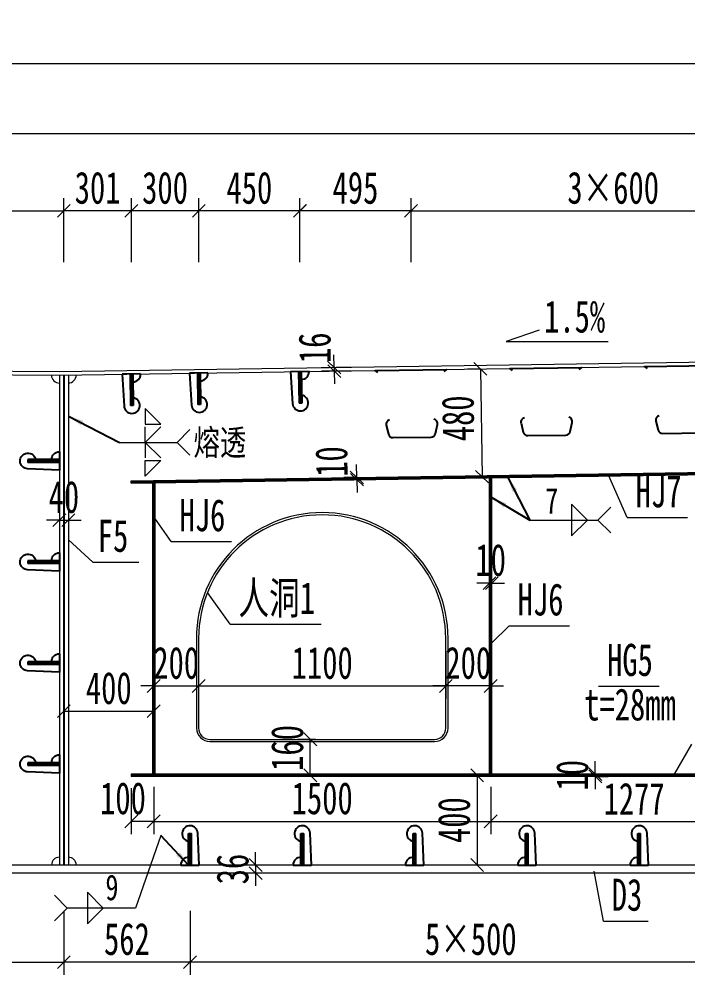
# Model space of a CAD drawing. Header units: millimetres. Extents: x -89049 to 410567, y -307459 to -100425.
# Drawn here: x 179767 to 182742, y -125183 to -120873 of the extents above; entities that cross this region are included whole.
import ezdxf
from ezdxf.enums import TextEntityAlignment as Align

# ---------------------------------------------------------------- set-up
doc = ezdxf.new("R2010")
doc.units = ezdxf.units.MM
doc.layers.get('Defpoints').update_dxf_attribs({"color": 8})
for name, color, linetype, lineweight in [('Dim', 4, 'Continuous', 15), ('文字', 7, 'Continuous', 15), ('细实线', 4, 'Continuous', 15), ('钢板粗线', 1, 'Continuous', 25), ('钢板细线', 6, 'Continuous', 15)]:
    doc.layers.add(name, color=color, linetype=linetype, lineweight=lineweight)
doc.layers.add('Text', color=4, linetype='Continuous')
doc.styles.add('111', font='', dxfattribs={"width": 0.7})
doc.styles.add('BM_Dim', font='', dxfattribs={"width": 0.85})
doc.styles.add('SMEDI', font='', dxfattribs={"width": 0.75})
doc.styles.get("Standard").update_dxf_attribs({"font": ''})
doc.styles.get('111').set_extended_font_data('仿宋_GB2312')
doc.styles.get('BM_Dim').set_extended_font_data('仿宋_GB2312')
doc.styles.get('SMEDI').set_extended_font_data('仿宋_GB2312')
doc.styles.get('Standard').set_extended_font_data('仿宋_GB2312')
doc.dimstyles.new('200', dxfattribs={"dimscale": 0, "dimtxt": 2.5, "dimasz": 1, "dimexe": 1, "dimexo": 1, "dimgap": 0.6, "dimtad": 1, "dimdec": 0, "dimdsep": 46, "dimtxsty": '111', "dimblk": 'OBLIQUE', "dimcen": 0, "dimclrd": 4, "dimclre": 4, "dimclrt": 4, "dimadec": 1, "dimazin": 2, "dimtfac": 1, "dimtdec": 0, "dimtix": 1, "dimtmove": 2, "dimatfit": 3, "dimfxl": 4, "dimfxlon": 1, "dimtolj": 1, "dimlwd": -1, "dimlwe": -1, "dimarcsym": 0})
doc.dimstyles.new('MSteel_1.0_1.0', dxfattribs={"dimtxt": 3, "dimasz": 1.2, "dimexe": 1, "dimexo": 1, "dimgap": 1, "dimtad": 3, "dimtoh": 1, "dimdec": 0, "dimzin": 0, "dimdsep": 46, "dimtxsty": 'Standard', "dimblk": 'ARCHTICK', "dimcen": 0.09, "dimclrd": 3, "dimclre": 3, "dimadec": 0, "dimazin": 0, "dimtfac": 1, "dimtdec": 4, "dimtofl": 0, "dimtmove": 0, "dimatfit": 3, "dimfxl": 1, "dimtolj": 1, "dimtzin": 0, "dimarcsym": 0})

# ---------------------------------------------------------------- blocks, each defined once
blk = doc.blocks.new('_Oblique')
at = {"color": 0, "linetype": 'ByBlock', "lineweight": -2}
blk.add_line((-0.5, -0.5), (0.5, 0.5), dxfattribs=at)
blk = doc.blocks.new('*D1866')
at = {"layer": 'Defpoints', "color": 0, "transparency": 16777216}
for p in [(183910.9, -121382.7), (172775.3, -122377.2), (183910.9, -122383.5)]:
    blk.add_point(p, dxfattribs=at)
at = {"layer": '细实线', "color": 4, "transparency": 16777216}
for p, q in [((172775.3, -121611.3), (172775.3, -121325.6)), ((183910.9, -121611.3), (183910.9, -121325.6)), ((172775.3, -121382.7), (183910.9, -121382.7))]:
    blk.add_line(p, q, dxfattribs=at)
at = {"layer": '细实线', "color": 4, "transparency": 16777216, "xscale": 57.14285714285715, "yscale": 57.14285714285715, "zscale": 57.14285714285715, "rotation": 180}
blk.add_blockref('_Oblique', (172775.3, -121382.7), dxfattribs=at)
at = {"layer": '细实线', "color": 4, "transparency": 16777216, "xscale": 57.14285714285715, "yscale": 57.14285714285715, "zscale": 57.14285714285715}
blk.add_blockref('_Oblique', (183910.9, -121382.7), dxfattribs=at)
at = {"layer": '细实线', "color": 4, "transparency": 16777216, "insert": (178343.1, -121280.5), "char_height": 142.86, "attachment_point": 5, "style": '111'}
blk.add_mtext('\\A1;11136', dxfattribs=at)
blk = doc.blocks.new('*D1867')
at = {"layer": 'Defpoints', "color": 0, "transparency": 16777216}
for p in [(174810.5, -124643.6), (183522.1, -124677), (174810.5, -125369.4)]:
    blk.add_point(p, dxfattribs=at)
at = {"layer": '细实线', "color": 4, "transparency": 16777216}
for p, q in [((174810.5, -125140.8), (174810.5, -125426.5)), ((183522.1, -125140.8), (183522.1, -125426.5)), ((183522.1, -125369.4), (174810.5, -125369.4))]:
    blk.add_line(p, q, dxfattribs=at)
at = {"layer": '细实线', "color": 4, "transparency": 16777216, "xscale": 57.14285714285715, "yscale": 57.14285714285715, "zscale": 57.14285714285715, "rotation": 180}
blk.add_blockref('_Oblique', (174810.5, -125369.4), dxfattribs=at)
at = {"layer": '细实线', "color": 4, "transparency": 16777216, "xscale": 57.14285714285715, "yscale": 57.14285714285715, "zscale": 57.14285714285715}
blk.add_blockref('_Oblique', (183522.1, -125369.4), dxfattribs=at)
at = {"layer": '细实线', "color": 4, "transparency": 16777216, "insert": (179166.3, -125267.2), "char_height": 142.86, "attachment_point": 5, "style": '111'}
blk.add_mtext('\\A1;8712', dxfattribs=at)
blk = doc.blocks.new('*D1877')
at = {"layer": 'Defpoints', "color": 0, "transparency": 16777216}
for p in [(183910.9, -121069.4), (170645.3, -122369.7), (183910.9, -122383.5)]:
    blk.add_point(p, dxfattribs=at)
at = {"layer": '细实线', "color": 4, "transparency": 16777216}
for p, q in [((170645.3, -121298), (170645.3, -121012.3)), ((183910.9, -121298), (183910.9, -121012.3)), ((170645.3, -121069.4), (183910.9, -121069.4))]:
    blk.add_line(p, q, dxfattribs=at)
at = {"layer": '细实线', "color": 4, "transparency": 16777216, "xscale": 57.14285714285715, "yscale": 57.14285714285715, "zscale": 57.14285714285715, "rotation": 180}
blk.add_blockref('_Oblique', (170645.3, -121069.4), dxfattribs=at)
at = {"layer": '细实线', "color": 4, "transparency": 16777216, "xscale": 57.14285714285715, "yscale": 57.14285714285715, "zscale": 57.14285714285715}
blk.add_blockref('_Oblique', (183910.9, -121069.4), dxfattribs=at)
at = {"layer": '细实线', "color": 4, "transparency": 16777216, "insert": (177278.1, -120967.2), "char_height": 142.86, "attachment_point": 5, "style": '111'}
blk.add_mtext('\\A1;13266', dxfattribs=at)
blk = doc.blocks.new('*D1898')
at = {"layer": 'Defpoints', "color": 0, "transparency": 16777216}
for p in [(172810.9, -122411.8), (174707.9, -124615.7), (174826.2, -124643.6), (174866.6, -124643.6), (181939.5, -124643.6)]:
    blk.add_point(p, dxfattribs=at)
at = {"layer": '细实线', "color": 4, "transparency": 16777216}
blk.add_line((174769, -124643.6), (174648.3, -124643.6), dxfattribs=at)
blk.add_arc((174866.6, -124643.6), 161.2, 132.6489, 180, dxfattribs=at)
at = {"layer": '细实线', "color": 4, "transparency": 16777216, "xscale": 57.14285714285715, "yscale": 57.14285714285715, "zscale": 57.14285714285715}
for p, rotation in [((174757.4, -124525), 42.64891912976159), ((174705.5, -124643.6), 270)]:
    blk.add_blockref('_Oblique', p, dxfattribs=dict(at, rotation=rotation))
at = {"layer": '细实线', "color": 4, "transparency": 16777216, "insert": (174568, -124545.7), "char_height": 142.857, "attachment_point": 5, "rotation": 71.8543, "style": '111'}
blk.add_mtext('\\A1;47.4%%d', dxfattribs=at)
blk = doc.blocks.new('12-140加劲 有过焊孔')
at = {"layer": 'Defpoints'}
blk.add_line((0, 0), (0, 140), dxfattribs=at)
at = {"layer": '钢板粗线', "color": 7}
for p, q in [((-6, 0), (-6, 140)), ((-6, 140), (6, 140)), ((6, 0), (6, 140)), ((41, 0), (35, 141.5)), ((-41, 0), (41, 0))]:
    blk.add_line(p, q, dxfattribs=at)
for centre, start, end in [((0, 140), 2.441, 260.1291), ((-6, 0), 90, 180)]:
    blk.add_arc(centre, 35, start, end, dxfattribs=at)
blk = doc.blocks.new('U型肋1')
at = {"layer": 'Defpoints'}
blk.add_line((-160, 0), (160, 0), dxfattribs=at)
at = {"layer": '钢板粗线', "color": 6}
for p, q in [((147.8, -9.7), (160, 0)), ((-147.8, -9.7), (-160, 0))]:
    blk.add_line(p, q, dxfattribs=at)
blk.add_lwpolyline([(-98.8, -220.5, 0.414266), (-113.8, -244.5), (-104.5, -284.5, 0.348876), (-85, -300), (85, -300, 0.348876), (104.5, -284.5), (113.8, -244.5, 0.414091), (98.8, -220.5, 0.414091)], format="xyb", dxfattribs=at)
blk = doc.blocks.new('*D1900')
at = {"layer": 'Defpoints', "color": 0, "transparency": 16777216}
for p in [(183310.9, -121726.8), (183310.9, -122408.5), (181511, -122435.5)]:
    blk.add_point(p, dxfattribs=at)
at = {"layer": '细实线', "color": 4, "transparency": 16777216}
for p, q in [((181511, -121955.3), (181511, -121669.6)), ((183310.9, -121955.3), (183310.9, -121669.6)), ((181511, -121726.8), (183310.9, -121726.8))]:
    blk.add_line(p, q, dxfattribs=at)
at = {"layer": '细实线', "color": 4, "transparency": 16777216, "xscale": 57.14285714285715, "yscale": 57.14285714285715, "zscale": 57.14285714285715, "rotation": 180}
blk.add_blockref('_Oblique', (181511, -121726.8), dxfattribs=at)
at = {"layer": '细实线', "color": 4, "transparency": 16777216, "xscale": 57.14285714285715, "yscale": 57.14285714285715, "zscale": 57.14285714285715}
blk.add_blockref('_Oblique', (183310.9, -121726.8), dxfattribs=at)
at = {"layer": '细实线', "color": 4, "transparency": 16777216, "insert": (182411, -121624.5), "char_height": 142.86, "attachment_point": 5, "style": '111'}
blk.add_mtext('\\A1;3×600', dxfattribs=at)
blk = doc.blocks.new('*D1902')
at = {"layer": 'Defpoints', "color": 0, "transparency": 16777216}
for p in [(180959.3, -124641), (180819.3, -124677), (180959.3, -124677)]:
    blk.add_point(p, dxfattribs=at)
at = {"layer": '细实线', "color": 4, "transparency": 16777216}
for p, q in [((180819.3, -124641), (180819.3, -124583.8)), ((180902.1, -124641), (180762.1, -124641)), ((180819.3, -124641), (180819.3, -124677)), ((180902.1, -124677), (180762.1, -124677)), ((180819.3, -124677), (180819.3, -124734.1))]:
    blk.add_line(p, q, dxfattribs=at)
at = {"layer": '细实线', "color": 4, "transparency": 16777216, "xscale": 57.14285714285715, "yscale": 57.14285714285715, "zscale": 57.14285714285715}
for p, rotation in [((180819.3, -124641), 270), ((180819.3, -124677), 90)]:
    blk.add_blockref('_Oblique', p, dxfattribs=dict(at, rotation=rotation))
at = {"layer": '细实线', "color": 4, "transparency": 16777216, "insert": (180717, -124659), "char_height": 142.86, "attachment_point": 5, "rotation": 90, "style": '111'}
blk.add_mtext('\\A1;36', dxfattribs=at)
blk = doc.blocks.new('*D1903')
at = {"layer": 'Defpoints', "color": 0, "transparency": 16777216}
for p in [(182330.8, -124236), (182330.8, -124246), (182331.4, -124246)]:
    blk.add_point(p, dxfattribs=at)
at = {"layer": '细实线', "color": 4, "transparency": 16777216}
for p, q in [((182331.4, -124236), (182331.4, -124178.8)), ((182331.4, -124236), (182388.6, -124236)), ((182331.4, -124236), (182331.4, -124246)), ((182331.4, -124246), (182388.6, -124246)), ((182331.4, -124246), (182331.4, -124303.1))]:
    blk.add_line(p, q, dxfattribs=at)
at = {"layer": '细实线', "color": 4, "transparency": 16777216, "xscale": 57.14285714285715, "yscale": 57.14285714285715, "zscale": 57.14285714285715}
for p, rotation in [((182331.4, -124236), 270), ((182331.4, -124246), 90)]:
    blk.add_blockref('_Oblique', p, dxfattribs=dict(at, rotation=rotation))
at = {"layer": '细实线', "color": 4, "transparency": 16777216, "insert": (182229.2, -124241), "char_height": 142.86, "attachment_point": 5, "rotation": 90, "style": '111'}
blk.add_mtext('\\A1;10', dxfattribs=at)
blk = doc.blocks.new('*D1904')
at = {"layer": 'Defpoints', "color": 0, "transparency": 16777216}
for p in [(180365.6, -124236), (181865.6, -124236), (181865.6, -124446.4)]:
    blk.add_point(p, dxfattribs=at)
at = {"layer": '细实线', "color": 4, "transparency": 16777216}
for p, q in [((180365.6, -124293.1), (180365.6, -124503.6)), ((181865.6, -124293.1), (181865.6, -124503.6)), ((180365.6, -124446.4), (181865.6, -124446.4))]:
    blk.add_line(p, q, dxfattribs=at)
at = {"layer": '细实线', "color": 4, "transparency": 16777216, "xscale": 57.14285714285715, "yscale": 57.14285714285715, "zscale": 57.14285714285715, "rotation": 180}
blk.add_blockref('_Oblique', (180365.6, -124446.4), dxfattribs=at)
at = {"layer": '细实线', "color": 4, "transparency": 16777216, "xscale": 57.14285714285715, "yscale": 57.14285714285715, "zscale": 57.14285714285715}
blk.add_blockref('_Oblique', (181865.6, -124446.4), dxfattribs=at)
at = {"layer": '细实线', "color": 4, "transparency": 16777216, "insert": (181115.6, -124344.2), "char_height": 142.86, "attachment_point": 5, "style": '111'}
blk.add_mtext('\\A1;1500', dxfattribs=at)
blk = doc.blocks.new('*D1905')
at = {"layer": 'Defpoints', "color": 0, "transparency": 16777216}
for p in [(181865.6, -124236), (183142.4, -124244), (183142.4, -124446.4)]:
    blk.add_point(p, dxfattribs=at)
at = {"layer": '细实线', "color": 4, "transparency": 16777216}
for p, q in [((181865.6, -124293.1), (181865.6, -124503.6)), ((183142.4, -124301.1), (183142.4, -124503.6)), ((181865.6, -124446.4), (183142.4, -124446.4))]:
    blk.add_line(p, q, dxfattribs=at)
at = {"layer": '细实线', "color": 4, "transparency": 16777216, "xscale": 57.14285714285715, "yscale": 57.14285714285715, "zscale": 57.14285714285715, "rotation": 180}
blk.add_blockref('_Oblique', (181865.6, -124446.4), dxfattribs=at)
at = {"layer": '细实线', "color": 4, "transparency": 16777216, "xscale": 57.14285714285715, "yscale": 57.14285714285715, "zscale": 57.14285714285715}
blk.add_blockref('_Oblique', (183142.4, -124446.4), dxfattribs=at)
at = {"layer": '细实线', "color": 4, "transparency": 16777216, "insert": (182504, -124345.7), "char_height": 142.86, "attachment_point": 5, "style": '111'}
blk.add_mtext('\\A1;1277', dxfattribs=at)
blk = doc.blocks.new('*D1906')
at = {"layer": 'Defpoints', "color": 0, "transparency": 16777216}
for p in [(181665.6, -123633), (180565.6, -123667.4), (181665.6, -123843.3)]:
    blk.add_point(p, dxfattribs=at)
at = {"layer": '细实线', "color": 4, "transparency": 16777216}
for p, q in [((181665.6, -123690.1), (181665.6, -123900.4)), ((180565.6, -123724.6), (180565.6, -123900.4)), ((180565.6, -123843.3), (181665.6, -123843.3))]:
    blk.add_line(p, q, dxfattribs=at)
at = {"layer": '细实线', "color": 4, "transparency": 16777216, "xscale": 57.14285714285715, "yscale": 57.14285714285715, "zscale": 57.14285714285715, "rotation": 180}
blk.add_blockref('_Oblique', (180565.6, -123843.3), dxfattribs=at)
at = {"layer": '细实线', "color": 4, "transparency": 16777216, "xscale": 57.14285714285715, "yscale": 57.14285714285715, "zscale": 57.14285714285715}
blk.add_blockref('_Oblique', (181665.6, -123843.3), dxfattribs=at)
at = {"layer": '细实线', "color": 4, "transparency": 16777216, "insert": (181115.6, -123741.1), "char_height": 142.86, "attachment_point": 5, "style": '111'}
blk.add_mtext('\\A1;1100', dxfattribs=at)
blk = doc.blocks.new('*D1907')
at = {"layer": 'Defpoints', "color": 0, "transparency": 16777216}
for p in [(180565.6, -123667.4), (180365.6, -123725.8), (180565.6, -123843.3)]:
    blk.add_point(p, dxfattribs=at)
at = {"layer": '细实线', "color": 4, "transparency": 16777216}
for p, q in [((180565.6, -123724.6), (180565.6, -123900.4)), ((180365.6, -123783), (180365.6, -123900.4)), ((180365.6, -123843.3), (180308.5, -123843.3)), ((180365.6, -123843.3), (180565.6, -123843.3)), ((180565.6, -123843.3), (180622.8, -123843.3))]:
    blk.add_line(p, q, dxfattribs=at)
at = {"layer": '细实线', "color": 4, "transparency": 16777216, "xscale": 57.14285714285715, "yscale": 57.14285714285715, "zscale": 57.14285714285715}
blk.add_blockref('_Oblique', (180365.6, -123843.3), dxfattribs=at)
at = {"layer": '细实线', "color": 4, "transparency": 16777216, "xscale": 57.14285714285715, "yscale": 57.14285714285715, "zscale": 57.14285714285715, "rotation": 180}
blk.add_blockref('_Oblique', (180565.6, -123843.3), dxfattribs=at)
at = {"layer": '细实线', "color": 4, "transparency": 16777216, "insert": (180465.6, -123741.1), "char_height": 142.86, "attachment_point": 5, "style": '111'}
blk.add_mtext('\\A1;200', dxfattribs=at)
blk = doc.blocks.new('*D1909')
at = {"layer": 'Defpoints', "color": 0, "transparency": 16777216}
for p in [(181836.7, -124241), (181805.1, -124641), (181836.7, -124641)]:
    blk.add_point(p, dxfattribs=at)
at = {"layer": '细实线', "color": 4, "transparency": 16777216}
for p, q in [((181805.1, -124241), (181748, -124241)), ((181805.1, -124241), (181805.1, -124641)), ((181805.1, -124641), (181748, -124641))]:
    blk.add_line(p, q, dxfattribs=at)
at = {"layer": '细实线', "color": 4, "transparency": 16777216, "xscale": 57.14285714285715, "yscale": 57.14285714285715, "zscale": 57.14285714285715}
for p, rotation in [((181805.1, -124241), 90), ((181805.1, -124641), 270)]:
    blk.add_blockref('_Oblique', p, dxfattribs=dict(at, rotation=rotation))
at = {"layer": '细实线', "color": 4, "transparency": 16777216, "insert": (181702.9, -124441), "char_height": 142.86, "attachment_point": 5, "rotation": 90, "style": '111'}
blk.add_mtext('\\A1;400', dxfattribs=at)
blk = doc.blocks.new('角焊缝1')
at = {"layer": 'Dim'}
blk.add_line((-3101.175, 370.223), (-3106.48, 370.223), dxfattribs=at)
blk.add_lwpolyline([(-3107.48, 369.223), (-3106.48, 370.223), (-3107.48, 371.223)], dxfattribs=at)
blk.add_lwpolyline([(-3104.907, 371.455), (-3104.907, 368.992), (-3103.675, 370.223)], close=True, dxfattribs=at)
blk = doc.blocks.new('_ArchTick')
at = {"color": 0, "linetype": 'ByBlock', "const_width": 0.15}
blk.add_lwpolyline([(-0.5, -0.5), (0.5, 0.5)], dxfattribs=at)
blk = doc.blocks.new('*D1912')
at = {"layer": 'Defpoints', "color": 0, "transparency": 16777216}
for p in [(181870.6, -123385.2), (181860.6, -123439.9), (181870.6, -123439.9)]:
    blk.add_point(p, dxfattribs=at)
at = {"layer": '细实线', "color": 4, "transparency": 16777216}
for p, q in [((181860.6, -123385.2), (181860.6, -123328)), ((181870.6, -123385.2), (181870.6, -123328)), ((181860.6, -123385.2), (181803.5, -123385.2)), ((181860.6, -123385.2), (181870.6, -123385.2)), ((181870.6, -123385.2), (181927.8, -123385.2))]:
    blk.add_line(p, q, dxfattribs=at)
at = {"layer": '细实线', "color": 4, "transparency": 16777216, "xscale": 57.14285714285715, "yscale": 57.14285714285715, "zscale": 57.14285714285715}
blk.add_blockref('_Oblique', (181860.6, -123385.2), dxfattribs=at)
at = {"layer": '细实线', "color": 4, "transparency": 16777216, "xscale": 57.14285714285715, "yscale": 57.14285714285715, "zscale": 57.14285714285715, "rotation": 180}
blk.add_blockref('_Oblique', (181870.6, -123385.2), dxfattribs=at)
at = {"layer": '细实线', "color": 4, "transparency": 16777216, "insert": (181865.6, -123282.9), "char_height": 142.86, "attachment_point": 5, "style": '111'}
blk.add_mtext('\\A1;10', dxfattribs=at)
blk = doc.blocks.new('*D1914')
at = {"layer": 'Defpoints', "color": 0, "transparency": 16777216}
for p in [(181269.9, -122924.1), (181305.1, -122913.6), (181305.2, -122923.6)]:
    blk.add_point(p, dxfattribs=at)
at = {"layer": '细实线', "color": 4, "transparency": 16777216}
for p, q in [((181269.8, -122914.1), (181268.9, -122857)), ((181269.8, -122914.1), (181212.6, -122915)), ((181269.9, -122924.1), (181212.8, -122925)), ((181269.8, -122914.1), (181269.9, -122924.1)), ((181269.9, -122924.1), (181270.8, -122981.3))]:
    blk.add_line(p, q, dxfattribs=at)
at = {"layer": '细实线', "color": 4, "transparency": 16777216, "xscale": 57.14285714285715, "yscale": 57.14285714285715, "zscale": 57.14285714285715}
for p, rotation in [((181269.8, -122914.1), 270.8593722435713), ((181269.9, -122924.1), 90.85937224357133)]:
    blk.add_blockref('_Oblique', p, dxfattribs=dict(at, rotation=rotation))
at = {"layer": '细实线', "color": 4, "transparency": 16777216, "insert": (181157.6, -122843.4), "char_height": 142.86, "attachment_point": 5, "rotation": 90.8594, "style": '111'}
blk.add_mtext('\\A1;10', dxfattribs=at)
blk = doc.blocks.new('*D1915')
at = {"layer": 'Defpoints', "color": 0, "transparency": 16777216}
for p in [(181665.6, -123667.4), (181865.6, -123725.8), (181665.6, -123843.3)]:
    blk.add_point(p, dxfattribs=at)
at = {"layer": '细实线', "color": 4, "transparency": 16777216}
for p, q in [((181665.6, -123724.6), (181665.6, -123900.4)), ((181865.6, -123783), (181865.6, -123900.4)), ((181665.6, -123843.3), (181608.5, -123843.3)), ((181865.6, -123843.3), (181665.6, -123843.3)), ((181865.6, -123843.3), (181922.8, -123843.3))]:
    blk.add_line(p, q, dxfattribs=at)
at = {"layer": '细实线', "color": 4, "transparency": 16777216, "xscale": 57.14285714285715, "yscale": 57.14285714285715, "zscale": 57.14285714285715}
blk.add_blockref('_Oblique', (181665.6, -123843.3), dxfattribs=at)
at = {"layer": '细实线', "color": 4, "transparency": 16777216, "xscale": 57.14285714285715, "yscale": 57.14285714285715, "zscale": 57.14285714285715, "rotation": 180}
blk.add_blockref('_Oblique', (181865.6, -123843.3), dxfattribs=at)
at = {"layer": '细实线', "color": 4, "transparency": 16777216, "insert": (181765.6, -123741.1), "char_height": 142.86, "attachment_point": 5, "style": '111'}
blk.add_mtext('\\A1;200', dxfattribs=at)
blk = doc.blocks.new('角焊缝2')
at = {"layer": 'Dim'}
blk.add_line((-3138.009, 370.223), (-3132.704, 370.223), dxfattribs=at)
blk.add_lwpolyline([(-3134.754, 371.455), (-3134.754, 368.992), (-3133.523, 370.223)], close=True, dxfattribs=at)
blk.add_lwpolyline([(-3131.704, 369.223), (-3132.704, 370.223), (-3131.704, 371.223)], dxfattribs=at)
blk = doc.blocks.new('*D1916')
at = {"layer": 'Defpoints', "color": 0, "transparency": 16777216}
for p in [(181837.1, -122430.6), (181827.3, -122910.8), (181844.3, -122910.5)]:
    blk.add_point(p, dxfattribs=at)
at = {"layer": '细实线', "color": 4, "transparency": 16777216}
for p, q in [((181820.1, -122430.8), (181763, -122431.7)), ((181820.1, -122430.8), (181827.3, -122910.8)), ((181827.3, -122910.8), (181770.2, -122911.6))]:
    blk.add_line(p, q, dxfattribs=at)
at = {"layer": '细实线', "color": 4, "transparency": 16777216, "xscale": 57.14285714285715, "yscale": 57.14285714285715, "zscale": 57.14285714285715}
for p, rotation in [((181820.1, -122430.8), 90.85937224365449), ((181827.3, -122910.8), 270.8593722436545)]:
    blk.add_blockref('_Oblique', p, dxfattribs=dict(at, rotation=rotation))
at = {"layer": '细实线', "color": 4, "transparency": 16777216, "insert": (181720.8, -122651.1), "char_height": 142.86, "attachment_point": 5, "rotation": 90.8594, "style": '111'}
blk.add_mtext('\\A1;480', dxfattribs=at)
blk = doc.blocks.new('*D1919')
at = {"layer": 'Defpoints', "color": 0, "transparency": 16777216}
for p in [(180527.1, -124641), (183027.1, -124641), (180527.1, -125073.3)]:
    blk.add_point(p, dxfattribs=at)
at = {"layer": '细实线', "color": 4, "transparency": 16777216}
for p, q in [((180527.1, -124844.7), (180527.1, -125130.4)), ((183027.1, -124844.7), (183027.1, -125130.4)), ((183027.1, -125073.3), (180527.1, -125073.3))]:
    blk.add_line(p, q, dxfattribs=at)
at = {"layer": '细实线', "color": 4, "transparency": 16777216, "xscale": 57.14285714285715, "yscale": 57.14285714285715, "zscale": 57.14285714285715, "rotation": 180}
blk.add_blockref('_Oblique', (180527.1, -125073.3), dxfattribs=at)
at = {"layer": '细实线', "color": 4, "transparency": 16777216, "xscale": 57.14285714285715, "yscale": 57.14285714285715, "zscale": 57.14285714285715}
blk.add_blockref('_Oblique', (183027.1, -125073.3), dxfattribs=at)
at = {"layer": '细实线', "color": 4, "transparency": 16777216, "insert": (181777.1, -124971.1), "char_height": 142.86, "attachment_point": 5, "style": '111'}
blk.add_mtext('\\A1;5×500', dxfattribs=at)
blk = doc.blocks.new('*D1920')
at = {"layer": 'Defpoints', "color": 0, "transparency": 16777216}
for p in [(181016.1, -121726.8), (181016.1, -122442.8), (181511, -122435.5)]:
    blk.add_point(p, dxfattribs=at)
at = {"layer": '细实线', "color": 4, "transparency": 16777216}
for p, q in [((181016.1, -121955.3), (181016.1, -121669.6)), ((181511, -121955.3), (181511, -121669.6)), ((181511, -121726.8), (181016.1, -121726.8))]:
    blk.add_line(p, q, dxfattribs=at)
at = {"layer": '细实线', "color": 4, "transparency": 16777216, "xscale": 57.14285714285715, "yscale": 57.14285714285715, "zscale": 57.14285714285715, "rotation": 180}
blk.add_blockref('_Oblique', (181016.1, -121726.8), dxfattribs=at)
at = {"layer": '细实线', "color": 4, "transparency": 16777216, "xscale": 57.14285714285715, "yscale": 57.14285714285715, "zscale": 57.14285714285715}
blk.add_blockref('_Oblique', (181511, -121726.8), dxfattribs=at)
at = {"layer": '细实线', "color": 4, "transparency": 16777216, "insert": (181263.6, -121624.5), "char_height": 142.86, "attachment_point": 5, "style": '111'}
blk.add_mtext('\\A1;495', dxfattribs=at)
blk = doc.blocks.new('*D1921')
at = {"layer": 'Defpoints', "color": 0, "transparency": 16777216}
for p in [(180566.1, -121726.8), (180566.1, -122449.5), (181016.6, -122435.4)]:
    blk.add_point(p, dxfattribs=at)
at = {"layer": '细实线', "color": 4, "transparency": 16777216}
for p, q in [((180566.1, -121955.3), (180566.1, -121669.6)), ((181016.6, -121955.3), (181016.6, -121669.6)), ((181016.6, -121726.8), (180566.1, -121726.8))]:
    blk.add_line(p, q, dxfattribs=at)
at = {"layer": '细实线', "color": 4, "transparency": 16777216, "xscale": 57.14285714285715, "yscale": 57.14285714285715, "zscale": 57.14285714285715, "rotation": 180}
blk.add_blockref('_Oblique', (180566.1, -121726.8), dxfattribs=at)
at = {"layer": '细实线', "color": 4, "transparency": 16777216, "xscale": 57.14285714285715, "yscale": 57.14285714285715, "zscale": 57.14285714285715}
blk.add_blockref('_Oblique', (181016.6, -121726.8), dxfattribs=at)
at = {"layer": '细实线', "color": 4, "transparency": 16777216, "insert": (180791.3, -121624.5), "char_height": 142.86, "attachment_point": 5, "style": '111'}
blk.add_mtext('\\A1;450', dxfattribs=at)
blk = doc.blocks.new('*D1922')
at = {"layer": 'Defpoints', "color": 0, "transparency": 16777216}
for p in [(181300.2, -122422.6), (181169.1, -122440.6), (181300.4, -122438.6)]:
    blk.add_point(p, dxfattribs=at)
at = {"layer": '细实线', "color": 4, "transparency": 16777216}
for p, q in [((181168.9, -122424.6), (181168, -122367.4)), ((181243.1, -122423.5), (181111.7, -122425.4)), ((181168.9, -122424.6), (181169.1, -122440.6)), ((181243.3, -122439.5), (181112, -122441.4)), ((181169.1, -122440.6), (181170, -122497.7))]:
    blk.add_line(p, q, dxfattribs=at)
at = {"layer": '细实线', "color": 4, "transparency": 16777216, "xscale": 57.14285714285715, "yscale": 57.14285714285715, "zscale": 57.14285714285715}
for p, rotation in [((181168.9, -122424.6), 270.8593722436541), ((181169.1, -122440.6), 90.85937224365405)]:
    blk.add_blockref('_Oblique', p, dxfattribs=dict(at, rotation=rotation))
at = {"layer": '细实线', "color": 4, "transparency": 16777216, "insert": (181082.8, -122337.1), "char_height": 142.86, "attachment_point": 5, "rotation": 90.8594, "style": '111'}
blk.add_mtext('\\A1;16', dxfattribs=at)
blk = doc.blocks.new('*D1923')
at = {"layer": 'Defpoints', "color": 0, "transparency": 16777216}
for p in [(180265.6, -124241), (180365.6, -124241), (180265.6, -124446.4)]:
    blk.add_point(p, dxfattribs=at)
at = {"layer": '细实线', "color": 4, "transparency": 16777216}
for p, q in [((180265.6, -124298.1), (180265.6, -124503.6)), ((180365.6, -124298.1), (180365.6, -124503.6)), ((180365.6, -124446.4), (180265.6, -124446.4))]:
    blk.add_line(p, q, dxfattribs=at)
at = {"layer": '细实线', "color": 4, "transparency": 16777216, "xscale": 57.14285714285715, "yscale": 57.14285714285715, "zscale": 57.14285714285715, "rotation": 180}
blk.add_blockref('_Oblique', (180265.6, -124446.4), dxfattribs=at)
at = {"layer": '细实线', "color": 4, "transparency": 16777216, "xscale": 57.14285714285715, "yscale": 57.14285714285715, "zscale": 57.14285714285715}
blk.add_blockref('_Oblique', (180365.6, -124446.4), dxfattribs=at)
at = {"layer": '细实线', "color": 4, "transparency": 16777216, "insert": (180228.6, -124344.2), "char_height": 142.86, "attachment_point": 5, "style": '111'}
blk.add_mtext('\\A1;100', dxfattribs=at)
blk = doc.blocks.new('*D1924')
at = {"layer": 'Defpoints', "color": 0, "transparency": 16777216}
for p in [(179965.6, -123716.3), (180365.6, -123716.3), (180365.6, -123955.5)]:
    blk.add_point(p, dxfattribs=at)
at = {"layer": '细实线', "color": 4, "transparency": 16777216}
for p, q in [((179965.6, -123773.5), (179965.6, -124012.7)), ((180365.6, -123773.5), (180365.6, -124012.7)), ((179965.6, -123955.5), (180365.6, -123955.5))]:
    blk.add_line(p, q, dxfattribs=at)
at = {"layer": '细实线', "color": 4, "transparency": 16777216, "xscale": 57.14285714285715, "yscale": 57.14285714285715, "zscale": 57.14285714285715, "rotation": 180}
blk.add_blockref('_Oblique', (179965.6, -123955.5), dxfattribs=at)
at = {"layer": '细实线', "color": 4, "transparency": 16777216, "xscale": 57.14285714285715, "yscale": 57.14285714285715, "zscale": 57.14285714285715}
blk.add_blockref('_Oblique', (180365.6, -123955.5), dxfattribs=at)
at = {"layer": '细实线', "color": 4, "transparency": 16777216, "insert": (180165.6, -123853.3), "char_height": 142.86, "attachment_point": 5, "style": '111'}
blk.add_mtext('\\A1;400', dxfattribs=at)
blk = doc.blocks.new('*D1925')
at = {"layer": 'Defpoints', "color": 0, "transparency": 16777216}
for p in [(179985.6, -123025.7), (179945.6, -123043.6), (179985.6, -123104.3)]:
    blk.add_point(p, dxfattribs=at)
at = {"layer": '细实线', "color": 4, "transparency": 16777216}
for p, q in [((179945.6, -123104.3), (179888.4, -123104.3)), ((179945.6, -123100.7), (179945.6, -123161.4)), ((179945.6, -123104.3), (179985.6, -123104.3)), ((179985.6, -123082.9), (179985.6, -123161.4)), ((179985.6, -123104.3), (180042.7, -123104.3))]:
    blk.add_line(p, q, dxfattribs=at)
at = {"layer": '细实线', "color": 4, "transparency": 16777216, "xscale": 57.14285714285715, "yscale": 57.14285714285715, "zscale": 57.14285714285715}
blk.add_blockref('_Oblique', (179945.6, -123104.3), dxfattribs=at)
at = {"layer": '细实线', "color": 4, "transparency": 16777216, "xscale": 57.14285714285715, "yscale": 57.14285714285715, "zscale": 57.14285714285715, "rotation": 180}
blk.add_blockref('_Oblique', (179985.6, -123104.3), dxfattribs=at)
at = {"layer": '细实线', "color": 4, "transparency": 16777216, "insert": (179965.6, -123002), "char_height": 142.86, "attachment_point": 5, "style": '111'}
blk.add_mtext('\\A1;40', dxfattribs=at)
blk = doc.blocks.new('*D1926')
at = {"layer": 'Defpoints', "color": 0, "transparency": 16777216}
for p in [(179965.6, -124641), (180527.1, -124641), (179965.6, -125073.3)]:
    blk.add_point(p, dxfattribs=at)
at = {"layer": '细实线', "color": 4, "transparency": 16777216}
for p, q in [((179965.6, -124844.7), (179965.6, -125130.4)), ((180527.1, -124844.7), (180527.1, -125130.4)), ((180527.1, -125073.3), (179965.6, -125073.3))]:
    blk.add_line(p, q, dxfattribs=at)
at = {"layer": '细实线', "color": 4, "transparency": 16777216, "xscale": 57.14285714285715, "yscale": 57.14285714285715, "zscale": 57.14285714285715, "rotation": 180}
blk.add_blockref('_Oblique', (179965.6, -125073.3), dxfattribs=at)
at = {"layer": '细实线', "color": 4, "transparency": 16777216, "xscale": 57.14285714285715, "yscale": 57.14285714285715, "zscale": 57.14285714285715}
blk.add_blockref('_Oblique', (180527.1, -125073.3), dxfattribs=at)
at = {"layer": '细实线', "color": 4, "transparency": 16777216, "insert": (180246.3, -124971.1), "char_height": 142.86, "attachment_point": 5, "style": '111'}
blk.add_mtext('\\A1;562', dxfattribs=at)
blk = doc.blocks.new('14-160加劲 有过焊孔')
at = {"layer": 'Defpoints'}
blk.add_line((38609.4, 31489.3), (38609.4, 31629.3), dxfattribs=at)
at = {"layer": '钢板粗线', "color": 7}
for p, q in [((38650.4, 31489.3), (38644.3, 31630.8)), ((38603.4, 31489.3), (38603.4, 31629.3)), ((38603.4, 31629.3), (38615.4, 31629.3)), ((38615.4, 31489.3), (38615.4, 31629.3)), ((38568.4, 31489.3), (38650.4, 31489.3))]:
    blk.add_line(p, q, dxfattribs=at)
for centre, start, end in [((38609.4, 31629.3), 2.441, 260.1291), ((38603.4, 31489.3), 90, 180)]:
    blk.add_arc(centre, 35, start, end, dxfattribs=at)
blk = doc.blocks.new('*D1927')
at = {"layer": 'Defpoints', "color": 0, "transparency": 16777216}
for p in [(180266.1, -121726.8), (180266.1, -122454), (180566.1, -122449.5)]:
    blk.add_point(p, dxfattribs=at)
at = {"layer": '细实线', "color": 4, "transparency": 16777216}
for p, q in [((180266.1, -121955.3), (180266.1, -121669.6)), ((180566.1, -121955.3), (180566.1, -121669.6)), ((180566.1, -121726.8), (180266.1, -121726.8))]:
    blk.add_line(p, q, dxfattribs=at)
at = {"layer": '细实线', "color": 4, "transparency": 16777216, "xscale": 57.14285714285715, "yscale": 57.14285714285715, "zscale": 57.14285714285715, "rotation": 180}
blk.add_blockref('_Oblique', (180266.1, -121726.8), dxfattribs=at)
at = {"layer": '细实线', "color": 4, "transparency": 16777216, "xscale": 57.14285714285715, "yscale": 57.14285714285715, "zscale": 57.14285714285715}
blk.add_blockref('_Oblique', (180566.1, -121726.8), dxfattribs=at)
at = {"layer": '细实线', "color": 4, "transparency": 16777216, "insert": (180416.1, -121624.5), "char_height": 142.86, "attachment_point": 5, "style": '111'}
blk.add_mtext('\\A1;300', dxfattribs=at)
blk = doc.blocks.new('*D1928')
at = {"layer": 'Defpoints', "color": 0, "transparency": 16777216}
for p in [(179965.6, -121726.8), (180266.1, -122454), (179965.6, -122477.9)]:
    blk.add_point(p, dxfattribs=at)
at = {"layer": '细实线', "color": 4, "transparency": 16777216}
for p, q in [((179965.6, -121955.3), (179965.6, -121669.6)), ((180266.1, -121955.3), (180266.1, -121669.6)), ((180266.1, -121726.8), (179965.6, -121726.8))]:
    blk.add_line(p, q, dxfattribs=at)
at = {"layer": '细实线', "color": 4, "transparency": 16777216, "xscale": 57.14285714285715, "yscale": 57.14285714285715, "zscale": 57.14285714285715, "rotation": 180}
blk.add_blockref('_Oblique', (179965.6, -121726.8), dxfattribs=at)
at = {"layer": '细实线', "color": 4, "transparency": 16777216, "xscale": 57.14285714285715, "yscale": 57.14285714285715, "zscale": 57.14285714285715}
blk.add_blockref('_Oblique', (180266.1, -121726.8), dxfattribs=at)
at = {"layer": '细实线', "color": 4, "transparency": 16777216, "insert": (180115.8, -121624.5), "char_height": 142.86, "attachment_point": 5, "style": '111'}
blk.add_mtext('\\A1;301', dxfattribs=at)
blk = doc.blocks.new('全融透1')
at = {"layer": 'Dim'}
blk.add_line((0, 0), (4.479, 0), dxfattribs=at)
for points in [[(1.995, 2.645), (1.995, 1.414), (3.227, 1.414)], [(1.995, -2.645), (1.995, -1.414), (3.227, -1.414)]]:
    blk.add_lwpolyline(points, close=True, dxfattribs=at)
for points in [[(3.227, 1.206), (1.995, 0), (1.995, 1.206)], [(5.479, 1), (4.479, 0), (5.479, -1)], [(3.227, -1.206), (1.995, 0), (1.995, -1.206)]]:
    blk.add_lwpolyline(points, dxfattribs=at)
at = {"layer": 'Text', "style": 'SMEDI', "width": 0.75}
blk.add_text('熔透', height=2, dxfattribs=at).set_placement((5.77, 0), align=Align.MIDDLE_LEFT)
blk = doc.blocks.new('*D1929')
at = {"layer": 'Defpoints', "color": 0, "transparency": 16777216}
for p in [(181062.6, -124081), (181142.8, -124081), (181142.8, -124241)]:
    blk.add_point(p, dxfattribs=at)
at = {"layer": '细实线', "color": 4, "transparency": 16777216}
for p, q in [((181085.6, -124081), (181005.4, -124081)), ((181062.6, -124241), (181062.6, -124081)), ((181085.6, -124241), (181005.4, -124241))]:
    blk.add_line(p, q, dxfattribs=at)
at = {"layer": '细实线', "color": 4, "transparency": 16777216, "xscale": 57.14285714285715, "yscale": 57.14285714285715, "zscale": 57.14285714285715}
for p, rotation in [((181062.6, -124081), 90), ((181062.6, -124241), 270)]:
    blk.add_blockref('_Oblique', p, dxfattribs=dict(at, rotation=rotation))
at = {"layer": '细实线', "color": 4, "transparency": 16777216, "insert": (180960.3, -124119.4), "char_height": 142.86, "attachment_point": 5, "rotation": 90, "style": '111'}
blk.add_mtext('\\A1;160', dxfattribs=at)
blk = doc.blocks.new('*D1933')
at = {"layer": 'Defpoints', "color": 0, "transparency": 16777216}
for p in [(179275.4, -124641), (179965.6, -124641), (179965.6, -125073.3)]:
    blk.add_point(p, dxfattribs=at)
at = {"layer": '细实线', "color": 4, "transparency": 16777216}
for p, q in [((179275.4, -124844.7), (179275.4, -125130.4)), ((179965.6, -124844.7), (179965.6, -125130.4)), ((179275.4, -125073.3), (179965.6, -125073.3))]:
    blk.add_line(p, q, dxfattribs=at)
at = {"layer": '细实线', "color": 4, "transparency": 16777216, "xscale": 57.14285714285715, "yscale": 57.14285714285715, "zscale": 57.14285714285715, "rotation": 180}
blk.add_blockref('_Oblique', (179275.4, -125073.3), dxfattribs=at)
at = {"layer": '细实线', "color": 4, "transparency": 16777216, "xscale": 57.14285714285715, "yscale": 57.14285714285715, "zscale": 57.14285714285715}
blk.add_blockref('_Oblique', (179965.6, -125073.3), dxfattribs=at)
at = {"layer": '细实线', "color": 4, "transparency": 16777216, "insert": (179620.5, -124971.1), "char_height": 142.86, "attachment_point": 5, "style": '111'}
blk.add_mtext('\\A1;690', dxfattribs=at)
blk = doc.blocks.new('*D1939')
at = {"layer": 'Defpoints', "color": 0, "transparency": 16777216}
for p in [(179965.6, -121726.8), (179275.4, -122454), (179965.6, -122477.9)]:
    blk.add_point(p, dxfattribs=at)
at = {"layer": '细实线', "color": 4, "transparency": 16777216}
for p, q in [((179275.4, -121955.3), (179275.4, -121669.6)), ((179965.6, -121955.3), (179965.6, -121669.6)), ((179275.4, -121726.8), (179965.6, -121726.8))]:
    blk.add_line(p, q, dxfattribs=at)
at = {"layer": '细实线', "color": 4, "transparency": 16777216, "xscale": 57.14285714285715, "yscale": 57.14285714285715, "zscale": 57.14285714285715, "rotation": 180}
blk.add_blockref('_Oblique', (179275.4, -121726.8), dxfattribs=at)
at = {"layer": '细实线', "color": 4, "transparency": 16777216, "xscale": 57.14285714285715, "yscale": 57.14285714285715, "zscale": 57.14285714285715}
blk.add_blockref('_Oblique', (179965.6, -121726.8), dxfattribs=at)
at = {"layer": '细实线', "color": 4, "transparency": 16777216, "insert": (179620.5, -121624.5), "char_height": 142.86, "attachment_point": 5, "style": '111'}
blk.add_mtext('\\A1;690', dxfattribs=at)

msp = doc.modelspace()

# ---------------------------------------------------------------- linework, layer by layer
at = {"layer": 'Defpoints', "color": 8}
for p, q in [((179965.6, -122458.6), (179965.6, -124641)), ((180265.6, -122934.2), (183505.8, -122885.6)), ((180365.6, -122933), (180365.6, -124241)), ((181865.6, -124236), (181865.6, -122910.5)), ((183242.4, -124241), (180265.6, -124241))]:
    msp.add_line(p, q, dxfattribs=at)
at = {"layer": '细实线'}
for p, q in [((182081.7, -122258.2), (181934.4, -122308)), ((181934.4, -122308), (182389.1, -122308)), ((182473.5, -123093), (182391.6, -122907.3)), ((180442.9, -123199.6), (180370.6, -123095.1)), ((182473.5, -123093), (182742.2, -123093)), ((180093.9, -123291.5), (179985.6, -123191.9)), ((180442.9, -123199.6), (180711.7, -123199.6)), ((180093.9, -123291.5), (180300, -123291.5)), ((180705.6, -123568.5), (180604.9, -123426.8)), ((180705.6, -123568.5), (181111.7, -123568.5)), ((181948.2, -123574.8), (181870.6, -123650.6)), ((181948.2, -123574.8), (182217, -123574.8)), ((182346.2, -123844.5), (182614.9, -123844.5)), ((182760, -124103), (182682.3, -124236)), ((180396.5, -124509.8), (180284.1, -124832.5)), ((182367.6, -124890.5), (182325.9, -124669)), ((182367.6, -124890.5), (182567.1, -124890.5))]:
    msp.add_line(p, q, dxfattribs=at)
at = {"layer": '钢板细线', "color": 3}
for p, q in [((179945.6, -122458.9), (179945.6, -124641)), ((179985.6, -122458.3), (179985.6, -124641))]:
    msp.add_line(p, q, dxfattribs=at)
at = {"layer": '钢板细线'}
for p, q in [((180265.5, -122929.2), (183505.8, -122880.6)), ((180265.7, -122939.2), (183505.9, -122890.6)), ((180265.7, -122939.2), (180265.5, -122929.2)), ((180360.6, -122938.1), (180360.6, -124236)), ((180370.6, -122937.9), (180370.6, -124236)), ((181860.6, -124236), (181860.6, -122915.6)), ((181870.6, -124236), (181870.6, -122915.4)), ((183242.4, -124236), (180265.6, -124236)), ((180265.6, -124236), (180265.6, -124246)), ((183242.4, -124246), (180265.6, -124246)), ((183522.1, -124641), (174810.5, -124641)), ((183522.1, -124677), (174810.5, -124677))]:
    msp.add_line(p, q, dxfattribs=at)
at = {"layer": '钢板细线', "elevation": 0}
for points in [[(170645.3, -122355.8), (177653.6, -122426), (179945.6, -122442.9), (184549, -122373.9)], [(170645.3, -122371.8), (177653.6, -122442), (179945.6, -122458.9), (184549, -122389.9)]]:
    msp.add_lwpolyline(points, dxfattribs=at)
at = {"layer": '钢板细线'}
for points in [[(181675.6, -123631, 1), (180555.6, -123631), (180555.6, -124031, 0.414214), (180615.6, -124091), (181615.6, -124091, 0.414214), (181675.6, -124031)], [(181665.6, -123631, 1), (180565.6, -123631), (180565.6, -124031, 0.414214), (180615.6, -124081), (181615.6, -124081, 0.414214), (181665.6, -124031)]]:
    msp.add_lwpolyline(points, format="xyb", close=True, dxfattribs=at)
for centre, start, end in [((179945.6, -122458.9), 179.5769, 270), ((179985.6, -122458.3), 270, 0.8594), ((179945.6, -124641), 90, 180), ((179985.6, -124641), 0, 90)]:
    msp.add_arc(centre, 35, start, end, dxfattribs=at)

# ---------------------------------------------------------------- block references
at = {"layer": '细实线', "rotation": 180.9806856942536}
for p in [(180266.1, -122454), (180566.1, -122449.5), (181016.1, -122442.8)]:
    msp.add_blockref('12-140加劲 有过焊孔', p, dxfattribs=at)
at = {"layer": '细实线', "color": 8, "xscale": 57.1428571428572, "yscale": 57.1428571428572, "zscale": 57.1428571428572}
for name, p in [('全融透1', (180213.4, -122758.1)), ('角焊缝2', (361354.6, -144259.7)), ('角焊缝1', (357494.1, -145988.1))]:
    msp.add_blockref(name, p, dxfattribs=at)
at = {"layer": '钢板细线'}
for name, p, rotation in [('U型肋1', (182111, -122426.5), 0.8593722436389808), ('U型肋1', (182711, -122417.5), 0.8593722436389808), ('U型肋1', (181511, -122435.5), 0.8593722436389808), ('12-140加劲 有过焊孔', (180527.1, -124641), 359.9999999999935), ('12-140加劲 有过焊孔', (181027.1, -124641), 359.9999999999935), ('12-140加劲 有过焊孔', (181527.1, -124641), 359.9999999999935), ('12-140加劲 有过焊孔', (182027.1, -124641), 359.9999999999935), ('12-140加劲 有过焊孔', (182527.1, -124641), 359.9999999999935)]:
    msp.add_blockref(name, p, dxfattribs=dict(at, rotation=rotation))
at = {"layer": '钢板细线', "xscale": -1, "rotation": 89.9999999999996}
for p in [(211434.9, -84231.6), (211434.9, -84681.6), (211434.9, -85131.6), (211434.9, -85581.6)]:
    msp.add_blockref('14-160加劲 有过焊孔', p, dxfattribs=at)

# ---------------------------------------------------------------- texts
at = {"layer": 'Text', "style": 'SMEDI', "width": 0.75}
for s, p in [('7', (182108, -123018.6)), ('9', (180150.5, -124740.5))]:
    msp.add_text(s, height=114.3, dxfattribs=at).set_placement(p, align=Align.MIDDLE_LEFT)
at = {"layer": '文字', "style": 'BM_Dim', "width": 0.7}
for s, p in [('1.5%', (182239.2, -122311.5)), ('HJ7', (182613, -123089.9)), ('HJ6', (180582.4, -123196.5)), ('F5', (180184.4, -123288.5)), ('人洞1', (180913.3, -123565.5)), ('HJ6', (182087.7, -123571.8)), ('HG5', (182485.7, -123841.4)), ('t=28mm', (182485.7, -124039.8)), ('D3', (182472.5, -124887.5))]:
    msp.add_text(s, height=142.86, dxfattribs=at).set_placement(p, align=Align.BOTTOM_CENTER)

# ---------------------------------------------------------------- dimensions: what is measured, and where the dimension line sits
at = {"layer": '细实线'}
for base, p1, p2, override, picture, middle in [((183910.9, -121069.4), (170645.3, -122369.7), (183910.9, -122383.5), {"dimscale": 57.142857, "dimtxsty": '111', "dimblk": 'Oblique'}, '*D1877', (177278.1, -120967.2)), ((183910.9, -121382.7), (172775.3, -122377.2), (183910.9, -122383.5), {"dimscale": 57.142857, "dimtxsty": '111', "dimblk": 'Oblique'}, '*D1866', (178343.1, -121280.5)), ((179965.6, -121726.8), (179275.4, -122454), (179965.6, -122477.9), {"dimscale": 57.142857, "dimblk": 'Oblique'}, '*D1939', (179620.5, -121624.5)), ((179965.574, -121726.778), (180266.1091, -122454.0343), (179965.574, -122477.8813), {"dimscale": 57.142857, "dimblk": 'Oblique'}, '*D1928', (180115.8415, -121624.5386)), ((180266.1, -121726.8), (180566.1, -122449.5), (180266.1, -122454), {"dimscale": 57.142857, "dimblk": 'Oblique'}, '*D1927', (180416.1, -121624.5)), ((180566.1093, -121726.7779), (181016.5654, -122435.447), (180566.1093, -122449.539), {"dimscale": 57.142857, "dimtxsty": '111', "dimblk": 'Oblique'}, '*D1921', (180791.3373, -121624.5385)), ((181016.1, -121726.8), (181511, -122435.5), (181016.1, -122442.8), {"dimscale": 57.142857, "dimblk": 'Oblique'}, '*D1920', (181263.6, -121624.5)), ((179985.6, -123104.3), (179945.6, -123043.6), (179985.6, -123025.7), {"dimscale": 57.142857, "dimblk": 'Oblique'}, '*D1925', (179965.6, -123002)), ((181870.6, -123385.2), (181860.6, -123439.9), (181870.6, -123439.9), {"dimscale": 57.142857, "dimblk": 'Oblique'}, '*D1912', (181865.6, -123282.9)), ((181665.6, -123843.3), (180565.6, -123667.4), (181665.6, -123633), {"dimscale": 57.142857, "dimblk": 'Oblique'}, '*D1906', (181115.6, -123741.1)), ((180565.6, -123843.3), (180365.6, -123725.8), (180565.6, -123667.4), {"dimscale": 57.142857, "dimblk": 'Oblique'}, '*D1907', (180465.6, -123741.1)), ((180365.6, -123955.5), (179965.6, -123716.3), (180365.6, -123716.3), {"dimscale": 57.142857, "dimblk": 'Oblique'}, '*D1924', (180165.6, -123853.3)), ((181865.6, -124446.4), (180365.6, -124236), (181865.6, -124236), {"dimscale": 57.142857, "dimblk": 'Oblique'}, '*D1904', (181115.6, -124344.2)), ((183142.4, -124446.4), (181865.6, -124236), (183142.4, -124244), {"dimscale": 57.142857, "dimblk": 'Oblique'}, '*D1905', (182504, -124345.7)), ((174810.5, -125369.4), (183522.1, -124677), (174810.5, -124643.6), {"dimscale": 57.142857, "dimtxsty": '111', "dimblk": 'Oblique'}, '*D1867', (179166.3, -125267.2)), ((179965.574, -125073.2916), (180527.1164, -124640.9525), (179965.574, -124640.9525), {"dimscale": 57.142857, "dimblk": 'Oblique'}, '*D1926', (180246.3452, -124971.0523))]:
    dim = msp.add_linear_dim(base=base, p1=p1, p2=p2, dimstyle='200', override=override, dxfattribs=at)
    dim.commit()
    dim.dimension.update_dxf_attribs({"geometry": picture, "text_midpoint": middle})
for base, p1, p2, text, picture, middle in [((183310.9, -121726.8), (181511, -122435.5), (183310.9, -122408.5), '3×600', '*D1900', (182411, -121624.5)), ((180527.1, -125073.3), (183027.1, -124641), (180527.1, -124641), '5×500', '*D1919', (181777.1, -124971.1))]:
    dim = msp.add_linear_dim(base=base, p1=p1, p2=p2, text=text, dimstyle='200', override={"dimscale": 57.142857, "dimtxsty": '111', "dimblk": 'Oblique'}, dxfattribs=at)
    dim.commit()
    dim.dimension.update_dxf_attribs({"geometry": picture, "text_midpoint": middle})
for base, p1, p2, angle, picture, middle, dimtype in [((181169.1, -122440.6), (181300.2, -122422.6), (181300.4, -122438.6), 270.8594, '*D1922', (181082.8, -122337.1), 161), ((181827.3, -122910.8), (181837.1, -122430.6), (181844.3, -122910.5), 270.8594, '*D1916', (181720.8, -122651.1), 161), ((181269.9, -122924.1), (181305.1, -122913.6), (181305.2, -122923.6), 270.8594, '*D1914', (181157.6, -122843.4), 161), ((181062.6, -124081), (181142.8, -124241), (181142.8, -124081), 90, '*D1929', (180960.3, -124119.4), 160)]:
    dim = msp.add_linear_dim(base=base, p1=p1, p2=p2, angle=angle, dimstyle='200', override={"dimscale": 57.142857, "dimblk": 'Oblique'}, dxfattribs=at)
    dim.commit()
    dim.dimension.update_dxf_attribs({"geometry": picture, "text_midpoint": middle, "dimtype": dimtype})
dim = msp.add_angular_dim_2l(base=(174707.9, -124615.7), line1=((172810.9, -122411.8), (174866.6, -124643.6)), line2=((181939.5, -124643.6), (174826.2, -124643.6)), dimstyle='200', override={"dimscale": 57.142857, "dimblk": 'Oblique'}, dxfattribs=at)
dim.commit()
dim.dimension.update_dxf_attribs({"geometry": '*D1898', "text_midpoint": (174568, -124545.7), "dimtype": 162})
for base, p1, p2, angle, picture, middle in [((181665.6, -123843.3), (181865.6, -123725.8), (181665.6, -123667.4), 180, '*D1915', (181765.6, -123741.1)), ((181805.1, -124641), (181836.7, -124241), (181836.7, -124641), 90, '*D1909', (181702.9, -124441)), ((179965.6, -125073.3), (179275.4, -124641), (179965.6, -124641), 180, '*D1933', (179620.5, -124971.1))]:
    dim = msp.add_linear_dim(base=base, p1=p1, p2=p2, angle=angle, dimstyle='200', override={"dimscale": 57.142857, "dimblk": 'Oblique'}, dxfattribs=at)
    dim.commit()
    dim.dimension.update_dxf_attribs({"geometry": picture, "text_midpoint": middle})
for p1, p2, distance, picture, middle in [((182330.8, -124236), (182330.8, -124246), 0.6, '*D1903', (182229.2, -124241)), ((180959.3, -124641), (180959.3, -124677), -140, '*D1902', (180717, -124659))]:
    dim = msp.add_aligned_dim(p1=p1, p2=p2, distance=distance, dimstyle='200', override={"dimscale": 57.142857, "dimblk": 'Oblique'}, dxfattribs=at)
    dim.commit()
    dim.dimension.update_dxf_attribs({"geometry": picture, "text_midpoint": middle})
dim = msp.add_linear_dim(base=(180265.6, -124446.4), p1=(180365.6, -124241), p2=(180265.6, -124241), dimstyle='200', override={"dimscale": 57.142857, "dimblk": 'Oblique'}, dxfattribs=at)
dim.commit()
dim.dimension.update_dxf_attribs({"geometry": '*D1923', "text_midpoint": (180228.6, -124344.2), "dimtype": 160})

# ---------------------------------------------------------------- leaders
at = {"layer": 'Dim'}
for points in [[(179985.6, -122640.8), (180213.4, -122758.1)], [(181942, -122914), (182039.8, -123104.1)], [(181870.6, -123004), (182039.8, -123104.1)], [(180521.1, -124641.4), (180396.5, -124509.8)]]:
    msp.add_leader(points, dimstyle='MSteel_1.0_1.0', override={"dimscale": 57.142857, "dimclrd": 256}, dxfattribs=at)

doc.saveas('drawing.dxf')
